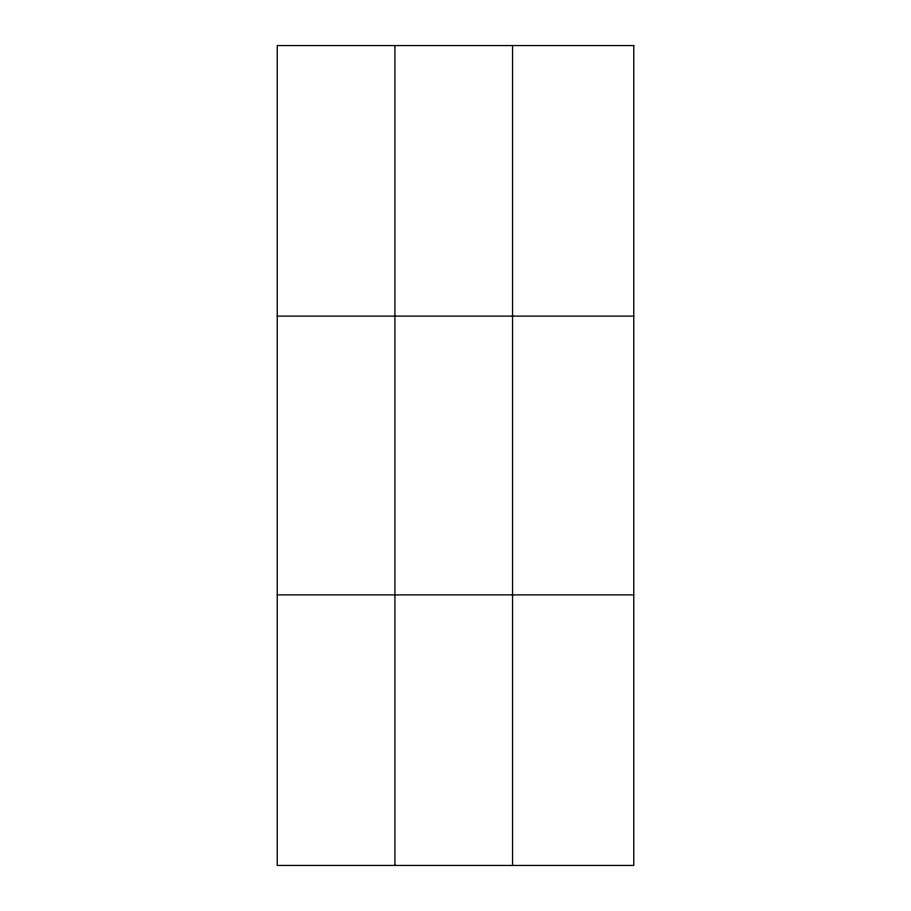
<?xml version="1.0" encoding="UTF-8"?>
<svg xmlns="http://www.w3.org/2000/svg" width="911" height="911" viewBox="0 0 911 911"><rect width="100%" height="100%" fill="white"/><g stroke="black" fill="none" stroke-linecap="round" stroke-linejoin="round"><path stroke-width="1.37" d="M394.896 865.45L394.896 45.55M512.54 865.45L512.54 45.55M277.24 316.117L633.76 316.117M277.24 594.883L633.76 594.883M633.76 45.55L633.76 865.45L277.24 865.45L277.24 45.55L633.76 45.55"/></g></svg>
